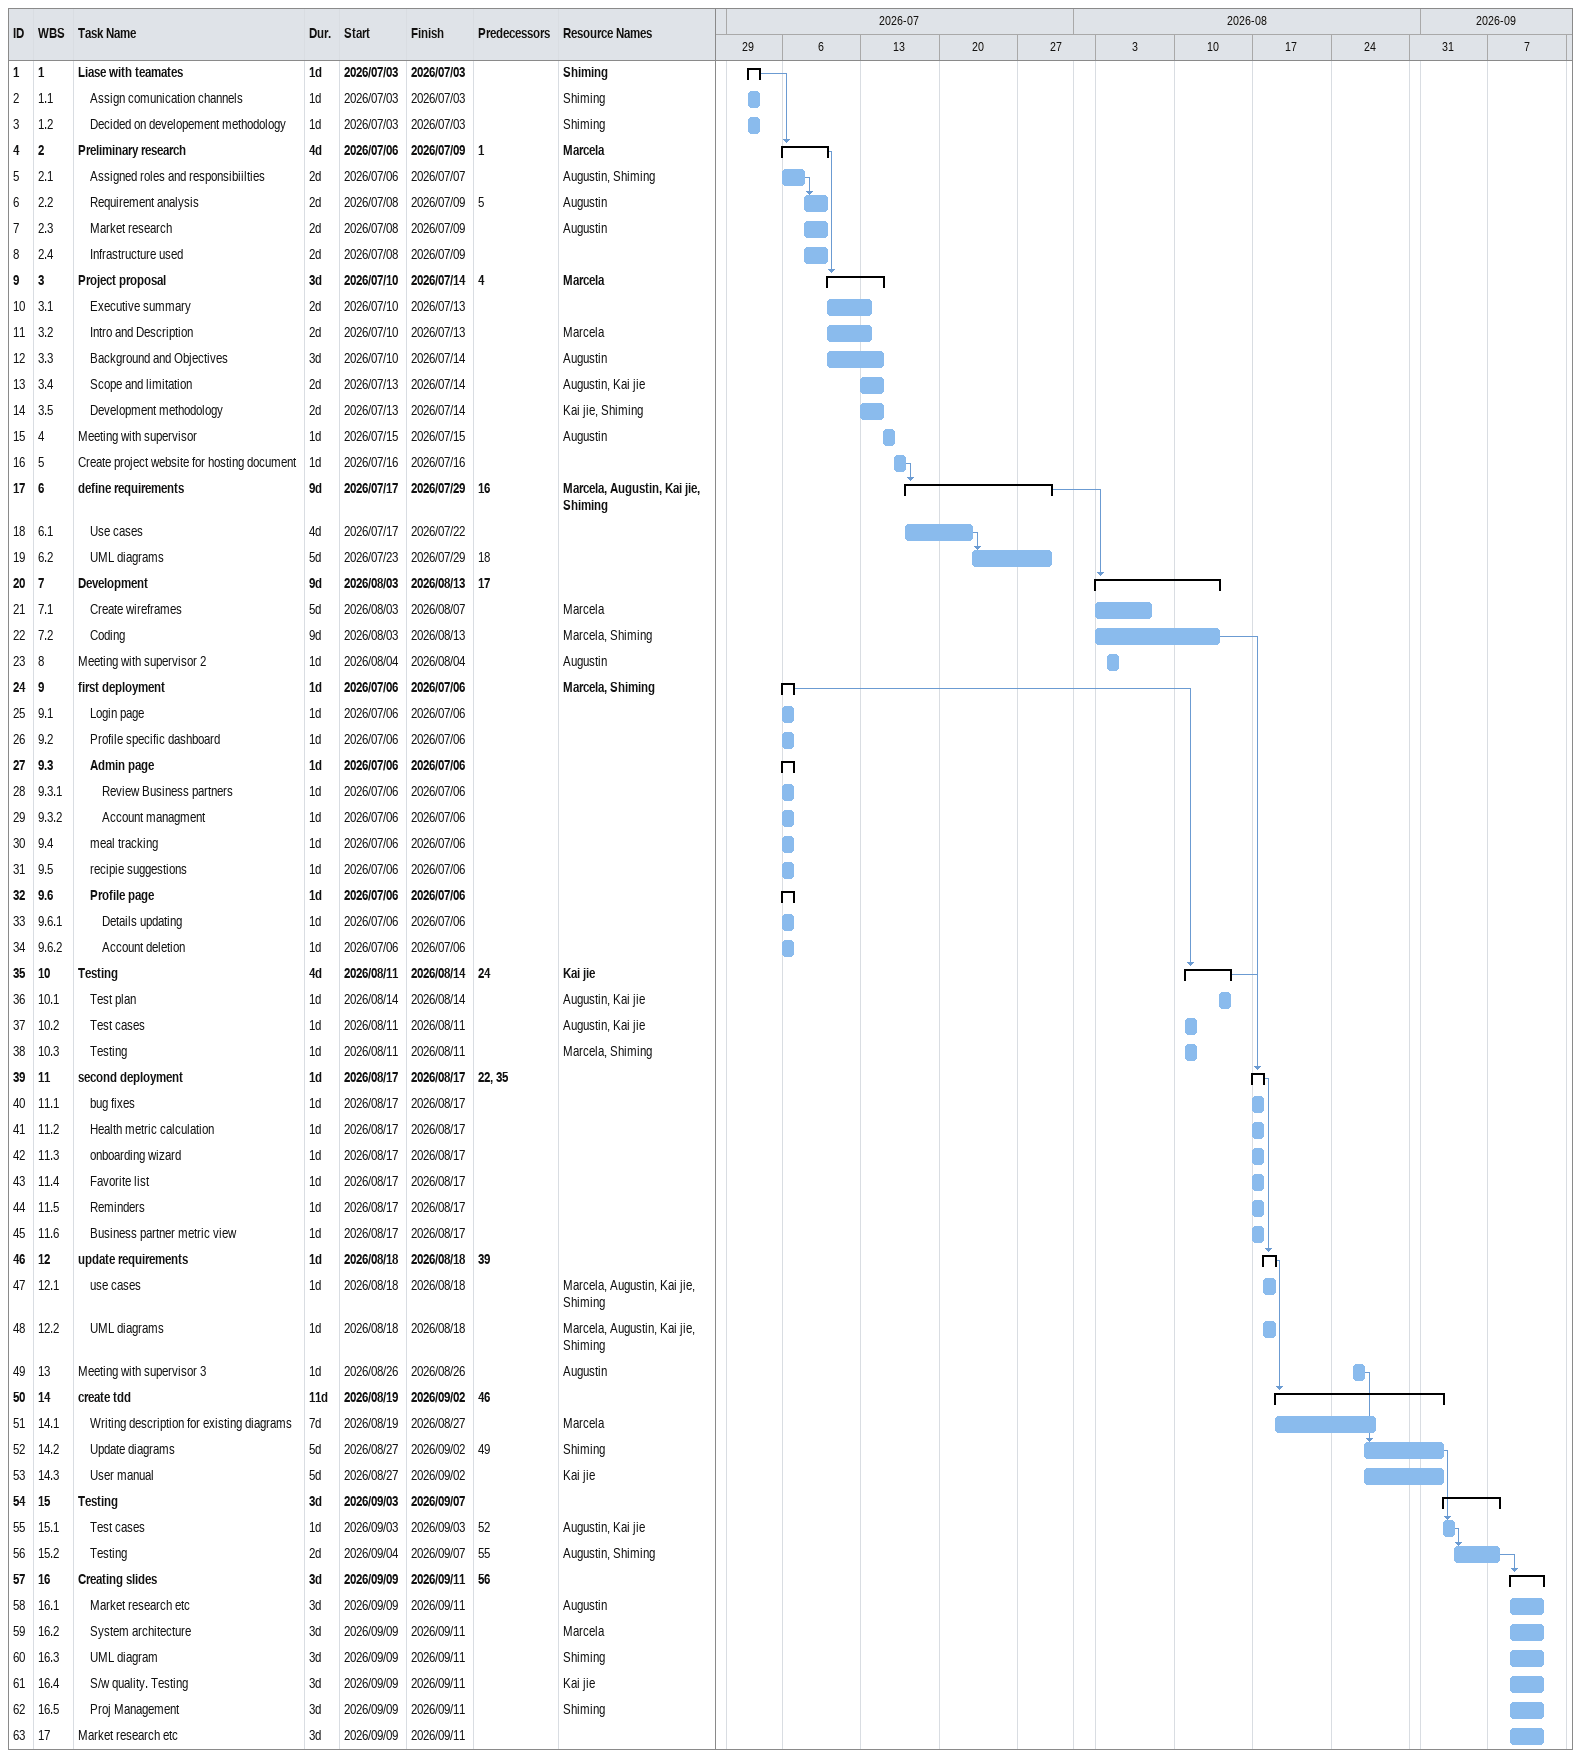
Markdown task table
| ID | WBS | Task | Duration | Start | Finish | Predecessors | Resources |
|---|---|---|---|---|---|---|---|
| 1 | 1 | **Liase with teamates** | 1d | 2026-07-03 | 2026-07-03 |  | Shiming |
| 2 | 1.1 | Assign comunication channels | 1d | 2026-07-03 | 2026-07-03 |  | Shiming |
| 3 | 1.2 | Decided on developement methodology | 1d | 2026-07-03 | 2026-07-03 |  | Shiming |
| 4 | 2 | **Preliminary research** | 4d | 2026-07-06 | 2026-07-09 | 1 | Marcela |
| 5 | 2.1 | Assigned roles and responsibiilties | 2d | 2026-07-06 | 2026-07-07 |  | Augustin, Shiming |
| 6 | 2.2 | Requirement analysis | 2d | 2026-07-08 | 2026-07-09 | 5 | Augustin |
| 7 | 2.3 | Market research | 2d | 2026-07-08 | 2026-07-09 |  | Augustin |
| 8 | 2.4 | Infrastructure used | 2d | 2026-07-08 | 2026-07-09 |  |  |
| 9 | 3 | **Project proposal** | 3d | 2026-07-10 | 2026-07-14 | 4 | Marcela |
| 10 | 3.1 | Executive summary | 2d | 2026-07-10 | 2026-07-13 |  |  |
| 11 | 3.2 | Intro and Description | 2d | 2026-07-10 | 2026-07-13 |  | Marcela |
| 12 | 3.3 | Background and Objectives | 3d | 2026-07-10 | 2026-07-14 |  | Augustin |
| 13 | 3.4 | Scope and limitation | 2d | 2026-07-13 | 2026-07-14 |  | Augustin, Kai jie |
| 14 | 3.5 | Development methodology | 2d | 2026-07-13 | 2026-07-14 |  | Kai jie, Shiming |
| 15 | 4 | Meeting with supervisor | 1d | 2026-07-15 | 2026-07-15 |  | Augustin |
| 16 | 5 | Create project website for hosting document | 1d | 2026-07-16 | 2026-07-16 |  |  |
| 17 | 6 | **define requirements** | 9d | 2026-07-17 | 2026-07-29 | 16 | Marcela, Augustin, Kai jie, Shiming |
| 18 | 6.1 | Use cases | 4d | 2026-07-17 | 2026-07-22 |  |  |
| 19 | 6.2 | UML diagrams | 5d | 2026-07-23 | 2026-07-29 | 18 |  |
| 20 | 7 | **Development** | 9d | 2026-08-03 | 2026-08-13 | 17 |  |
| 21 | 7.1 | Create wireframes | 5d | 2026-08-03 | 2026-08-07 |  | Marcela |
| 22 | 7.2 | Coding | 9d | 2026-08-03 | 2026-08-13 |  | Marcela, Shiming |
| 23 | 8 | Meeting with supervisor 2 | 1d | 2026-08-04 | 2026-08-04 |  | Augustin |
| 24 | 9 | **first deployment** | 1d | 2026-07-06 | 2026-07-06 |  | Marcela, Shiming |
| 25 | 9.1 | Login page | 1d | 2026-07-06 | 2026-07-06 |  |  |
| 26 | 9.2 | Profile specific dashboard | 1d | 2026-07-06 | 2026-07-06 |  |  |
| 27 | 9.3 | **Admin page** | 1d | 2026-07-06 | 2026-07-06 |  |  |
| 28 | 9.3.1 | Review Business partners | 1d | 2026-07-06 | 2026-07-06 |  |  |
| 29 | 9.3.2 | Account managment | 1d | 2026-07-06 | 2026-07-06 |  |  |
| 30 | 9.4 | meal tracking | 1d | 2026-07-06 | 2026-07-06 |  |  |
| 31 | 9.5 | recipie suggestions | 1d | 2026-07-06 | 2026-07-06 |  |  |
| 32 | 9.6 | **Profile page** | 1d | 2026-07-06 | 2026-07-06 |  |  |
| 33 | 9.6.1 | Details updating | 1d | 2026-07-06 | 2026-07-06 |  |  |
| 34 | 9.6.2 | Account deletion | 1d | 2026-07-06 | 2026-07-06 |  |  |
| 35 | 10 | **Testing** | 4d | 2026-08-11 | 2026-08-14 | 24 | Kai jie |
| 36 | 10.1 | Test plan | 1d | 2026-08-14 | 2026-08-14 |  | Augustin, Kai jie |
| 37 | 10.2 | Test cases | 1d | 2026-08-11 | 2026-08-11 |  | Augustin, Kai jie |
| 38 | 10.3 | Testing | 1d | 2026-08-11 | 2026-08-11 |  | Marcela, Shiming |
| 39 | 11 | **second deployment** | 1d | 2026-08-17 | 2026-08-17 | 22, 35 |  |
| 40 | 11.1 | bug fixes | 1d | 2026-08-17 | 2026-08-17 |  |  |
| 41 | 11.2 | Health metric calculation | 1d | 2026-08-17 | 2026-08-17 |  |  |
| 42 | 11.3 | onboarding wizard | 1d | 2026-08-17 | 2026-08-17 |  |  |
| 43 | 11.4 | Favorite list | 1d | 2026-08-17 | 2026-08-17 |  |  |
| 44 | 11.5 | Reminders | 1d | 2026-08-17 | 2026-08-17 |  |  |
| 45 | 11.6 | Business partner metric view | 1d | 2026-08-17 | 2026-08-17 |  |  |
| 46 | 12 | **update requirements** | 1d | 2026-08-18 | 2026-08-18 | 39 |  |
| 47 | 12.1 | use cases | 1d | 2026-08-18 | 2026-08-18 |  | Marcela, Augustin, Kai jie, Shiming |
| 48 | 12.2 | UML diagrams | 1d | 2026-08-18 | 2026-08-18 |  | Marcela, Augustin, Kai jie, Shiming |
| 49 | 13 | Meeting with supervisor 3 | 1d | 2026-08-26 | 2026-08-26 |  | Augustin |
| 50 | 14 | **create tdd** | 11d | 2026-08-19 | 2026-09-02 | 46 |  |
| 51 | 14.1 | Writing description for existing diagrams | 7d | 2026-08-19 | 2026-08-27 |  | Marcela |
| 52 | 14.2 | Update diagrams | 5d | 2026-08-27 | 2026-09-02 | 49 | Shiming |
| 53 | 14.3 | User manual | 5d | 2026-08-27 | 2026-09-02 |  | Kai jie |
| 54 | 15 | **Testing** | 3d | 2026-09-03 | 2026-09-07 |  |  |
| 55 | 15.1 | Test cases | 1d | 2026-09-03 | 2026-09-03 | 52 | Augustin, Kai jie |
| 56 | 15.2 | Testing | 2d | 2026-09-04 | 2026-09-07 | 55 | Augustin, Shiming |
| 57 | 16 | **Creating slides** | 3d | 2026-09-09 | 2026-09-11 | 56 |  |
| 58 | 16.1 | Market research etc | 3d | 2026-09-09 | 2026-09-11 |  | Augustin |
| 59 | 16.2 | System architecture | 3d | 2026-09-09 | 2026-09-11 |  | Marcela |
| 60 | 16.3 | UML diagram | 3d | 2026-09-09 | 2026-09-11 |  | Shiming |
| 61 | 16.4 | S/w quality. Testing | 3d | 2026-09-09 | 2026-09-11 |  | Kai jie |
| 62 | 16.5 | Proj Management | 3d | 2026-09-09 | 2026-09-11 |  | Shiming |
| 63 | 17 | Market research etc | 3d | 2026-09-09 | 2026-09-11 |  |  |
